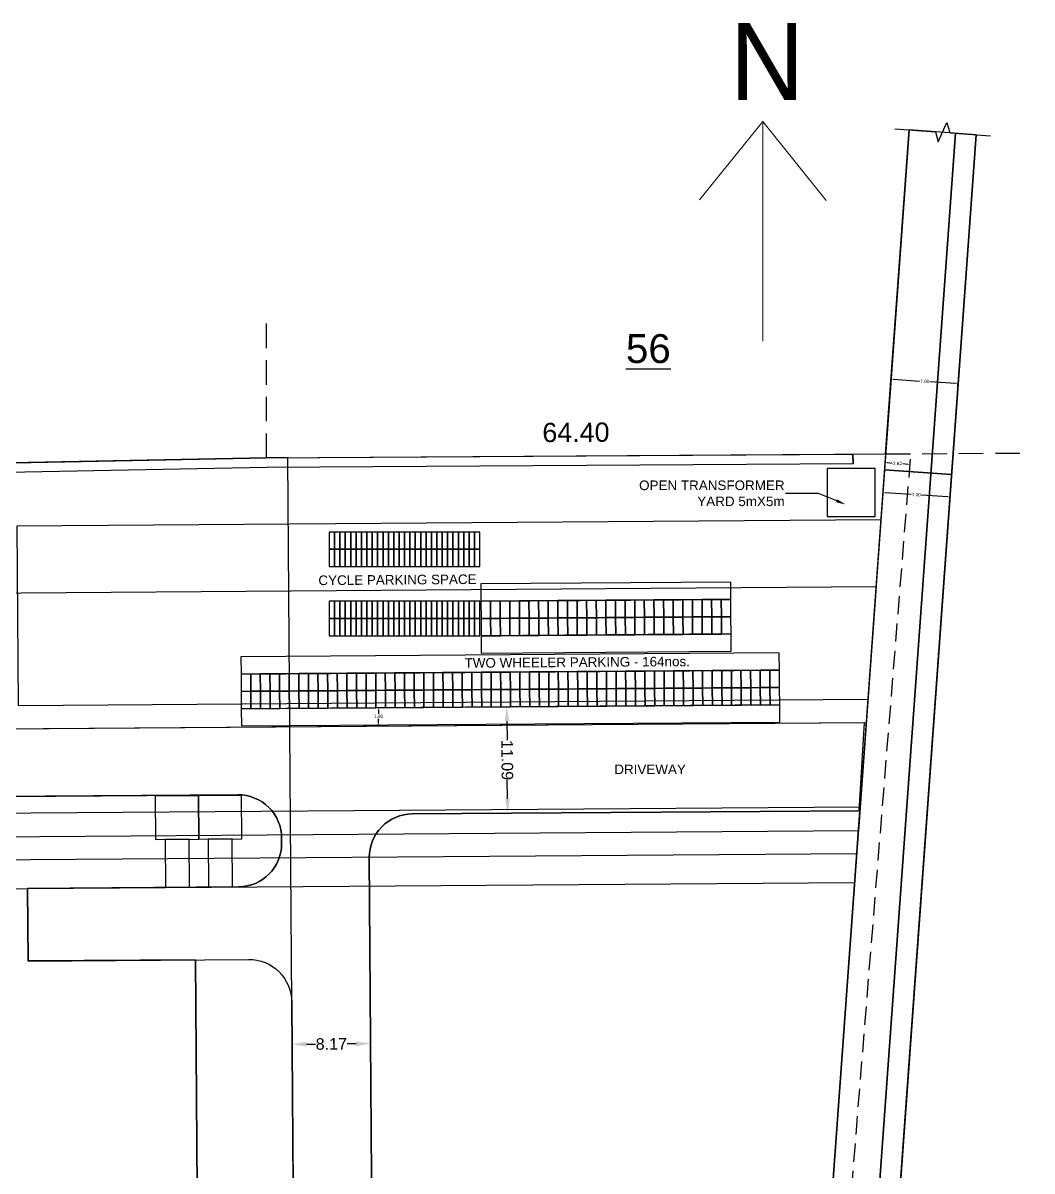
# Model space of a CAD drawing. Header units: metres. Extents: x 3715 to 4596, y 2418 to 2709.
# Drawn here: x 4489.3 to 4594.3, y 2589.5 to 2709 of the extents above; entities that cross this region are included whole.
import ezdxf
from ezdxf import colors
from ezdxf.entities.mleader import LeaderData, LeaderLine
from ezdxf.math import Vec2, Vec3

# ---------------------------------------------------------------- set-up
doc = ezdxf.new("R2010")
doc.units = ezdxf.units.M
doc.header["$MEASUREMENT"] = 0
doc.linetypes.add('HIDDEN', pattern=[9.525, 6.35, -3.175])
for name, color, linetype in [('BLK_1_LVL_0_BLDG_FOOT_PRINT', 1, 'Continuous'), ('BLK_1_LVL_0_FRONT_SETBACK', 2, 'Continuous'), ('BLK_1_LVL_0_SIDE_SETBACK2', 102, 'Continuous'), ('BLK_3_LVL_0_FRONT_SETBACK', 2, 'Continuous'), ('BLK_4_LVL_0_FRONT_SETBACK', 2, 'Continuous'), ('BLK_5_LVL_0_FRONT_SETBACK', 2, 'Continuous'), ('CYCLE_PARKING', 7, 'Continuous'), ('DISTANCE_BLK', 7, 'Continuous'), ('DRIVE_WAY', 7, 'Continuous'), ('OSR_PLAN', 7, 'Continuous'), ('PARKING_SLOT', 30, 'Continuous'), ('PER_AISLE_WIDTH', 5, 'Continuous'), ('PLOT_BOUNDARY', 70, 'Continuous'), ('ROAD_WIDTH', 7, 'Continuous'), ('RWH', 130, 'Continuous'), ('SURRENDER_ROAD_WIDTH', 2, 'Continuous'), ('TRANSFORMER_YARD', 7, 'Continuous'), ('TWO_WHEELER_DRIVE_WAY', 6, 'Continuous'), ('TWO_WHEELER_PARKING', 2, 'Continuous')]:
    doc.layers.add(name, color=color, linetype=linetype)
doc.layers.add('NORTH_DIRECTION', color=7, linetype='Continuous', lineweight=0)
doc.styles.get("Standard").update_dxf_attribs({"font": 'arial.ttf'})
doc.styles.add('USA TEXT', font='GOTHIC.TTF')
doc.dimstyles.new('Copy of Standard road pattern', dxfattribs={"dimtxt": 1.2, "dimasz": 1.5, "dimexe": 0.18, "dimexo": 0.0625, "dimgap": 0.09, "dimtad": 0, "dimzin": 0, "dimdsep": 46, "dimtxsty": 'Standard', "dimcen": 0.09, "dimse1": 1, "dimse2": 1, "dimsd1": 1, "dimsd2": 1, "dimadec": 0, "dimazin": 0, "dimtfac": 1, "dimtofl": 0, "dimtmove": 2, "dimatfit": 3, "dimfxl": 0, "dimtolj": 1, "dimtzin": 0, "dimarcsym": 0})
doc.dimstyles.new('outer dim', dxfattribs={"dimtxt": 2, "dimasz": 0.23, "dimexe": 0.18, "dimexo": 0.0625, "dimgap": 0.09, "dimtad": 0, "dimzin": 0, "dimdsep": 46, "dimtxsty": 'Standard', "dimcen": 0.09, "dimse1": 1, "dimse2": 1, "dimsd1": 1, "dimsd2": 1, "dimadec": 0, "dimazin": 0, "dimtfac": 1, "dimtofl": 0, "dimtmove": 2, "dimatfit": 3, "dimfxl": 0, "dimtolj": 1, "dimtzin": 0, "dimarcsym": 0})
doc.dimstyles.get("Standard").update_dxf_attribs({"dimtxt": 0.35, "dimasz": 0.23, "dimexe": 0.18, "dimexo": 0.0625, "dimgap": 0.09, "dimtad": 0, "dimtih": 1, "dimtoh": 1, "dimzin": 0, "dimdsep": 46, "dimtxsty": 'Standard', "dimcen": 0.09, "dimadec": 0, "dimazin": 0, "dimtfac": 1, "dimtofl": 0, "dimtmove": 2, "dimatfit": 3, "dimfxl": 0, "dimtolj": 1, "dimtzin": 0, "dimarcsym": 0})

# ---------------------------------------------------------------- blocks, each defined once
blk = doc.blocks.new('*D421')
at = {"color": 0, "insert": (4431.11, 2664.99), "char_height": 2, "attachment_point": 5, "rotation": 1.1025}
blk.add_mtext('\\A1;167.00', dxfattribs=at)
blk = doc.blocks.new('*D422')
at = {"color": 0, "insert": (4546.83, 2666.39), "char_height": 2, "attachment_point": 5, "rotation": 0.3717}
blk.add_mtext('\\A1;64.40', dxfattribs=at)
blk = doc.blocks.new('*D423')
at = {"color": 0, "insert": (4573.66, 2564.49), "char_height": 2, "attachment_point": 5, "rotation": 85.8635}
blk.add_mtext('\\A1;199.60', dxfattribs=at)
blk = doc.blocks.new('*D604')
at = {"layer": 'DRIVE_WAY', "color": 0, "lineweight": -2}
for p, q in [((4539.65, 2636.35), (4539.66, 2634.37)), ((4539.71, 2628.26), (4539.69, 2630.25))]:
    blk.add_line(p, q, dxfattribs=at)
at = {"layer": 'DRIVE_WAY', "color": 0}
for points in [[(4539.9, 2636.35), (4539.4, 2636.35), (4539.64, 2637.85)], [(4539.96, 2628.27), (4539.46, 2628.26), (4539.72, 2626.76)]]:
    blk.add_solid(points, dxfattribs=at)
at = {"layer": 'DRIVE_WAY', "color": 0, "insert": (4539.68, 2632.31), "char_height": 1.2, "attachment_point": 5, "rotation": 270.4172}
blk.add_mtext('\\A1;11.09', dxfattribs=at)
blk = doc.blocks.new('*D605')
at = {"layer": 'DRIVE_WAY', "color": 0, "lineweight": -2}
for p, q in [((4518.8, 2602.74), (4519.74, 2602.75)), ((4523.97, 2602.78), (4523.04, 2602.77))]:
    blk.add_line(p, q, dxfattribs=at)
at = {"layer": 'DRIVE_WAY', "color": 0}
for points in [[(4518.8, 2602.99), (4518.8, 2602.49), (4517.3, 2602.73)], [(4523.97, 2603.03), (4523.97, 2602.53), (4525.47, 2602.79)]]:
    blk.add_solid(points, dxfattribs=at)
at = {"layer": 'DRIVE_WAY', "color": 0, "insert": (4521.39, 2602.76), "char_height": 1.2, "attachment_point": 5, "rotation": 0.4174}
blk.add_mtext('\\A1;8.17', dxfattribs=at)
blk = doc.blocks.new('*D657')
at = {"layer": 'ROAD_WIDTH', "color": 0, "lineweight": -2}
for p, q in [((4579.59, 2671.76), (4579.62, 2672.14)), ((4579.84, 2671.94), (4582.56, 2671.74)), ((4586.36, 2671.47), (4583.64, 2671.66)), ((4586.57, 2671.25), (4586.6, 2671.63))]:
    blk.add_line(p, q, dxfattribs=at)
at = {"layer": 'ROAD_WIDTH', "color": 0}
for points in [[(4579.84, 2671.98), (4579.83, 2671.9), (4579.61, 2671.96)], [(4586.36, 2671.51), (4586.36, 2671.43), (4586.59, 2671.45)]]:
    blk.add_solid(points, dxfattribs=at)
at = {"layer": 'ROAD_WIDTH', "color": 0, "insert": (4583.1, 2671.7), "char_height": 0.35, "attachment_point": 5}
blk.add_mtext('\\A1;7.00', dxfattribs=at)
blk = doc.blocks.new('*D665')
at = {"layer": 'TWO_WHEELER_DRIVE_WAY', "color": 0, "lineweight": -2}
for p, q in [((4526.46, 2637.75), (4526.13, 2637.75)), ((4526.31, 2637.52), (4526.31, 2637.12)), ((4526.31, 2636.18), (4526.31, 2636.59)), ((4526.48, 2635.95), (4526.13, 2635.95))]:
    blk.add_line(p, q, dxfattribs=at)
at = {"layer": 'TWO_WHEELER_DRIVE_WAY', "color": 0}
for points in [[(4526.27, 2637.52), (4526.35, 2637.52), (4526.31, 2637.75)], [(4526.27, 2636.18), (4526.35, 2636.18), (4526.31, 2635.95)]]:
    blk.add_solid(points, dxfattribs=at)
at = {"layer": 'TWO_WHEELER_DRIVE_WAY', "color": 0, "insert": (4526.31, 2636.85), "char_height": 0.35, "attachment_point": 5}
blk.add_mtext('\\A1;1.80', dxfattribs=at)
blk = doc.blocks.new('*D678')
at = {"layer": 'SURRENDER_ROAD_WIDTH', "color": 0, "lineweight": -2}
for p, q in [((4578.98, 2663.26), (4578.99, 2663.45)), ((4579.21, 2663.25), (4579.74, 2663.21)), ((4581.36, 2663.07), (4580.83, 2663.12)), ((4581.59, 2663.05), (4581.6, 2663.24))]:
    blk.add_line(p, q, dxfattribs=at)
at = {"layer": 'SURRENDER_ROAD_WIDTH', "color": 0}
for points in [[(4579.21, 2663.29), (4579.21, 2663.21), (4578.98, 2663.27)], [(4581.36, 2663.11), (4581.36, 2663.04), (4581.59, 2663.06)]]:
    blk.add_solid(points, dxfattribs=at)
at = {"layer": 'SURRENDER_ROAD_WIDTH', "color": 0, "insert": (4580.28, 2663.16), "char_height": 0.35, "attachment_point": 5}
blk.add_mtext('\\A1;2.62', dxfattribs=at)
blk = doc.blocks.new('*D680')
at = {"layer": 'SURRENDER_ROAD_WIDTH', "color": 0, "lineweight": -2}
for p, q in [((4578.76, 2660.18), (4578.74, 2660)), ((4578.99, 2660.16), (4581.7, 2659.96)), ((4585.51, 2659.69), (4582.79, 2659.88)), ((4585.74, 2659.67), (4585.72, 2659.49))]:
    blk.add_line(p, q, dxfattribs=at)
at = {"layer": 'SURRENDER_ROAD_WIDTH', "color": 0}
for points in [[(4578.99, 2660.2), (4578.98, 2660.12), (4578.76, 2660.18)], [(4585.51, 2659.73), (4585.51, 2659.65), (4585.74, 2659.67)]]:
    blk.add_solid(points, dxfattribs=at)
at = {"layer": 'SURRENDER_ROAD_WIDTH', "color": 0, "insert": (4582.25, 2659.92), "char_height": 0.35, "attachment_point": 5}
blk.add_mtext('\\A1;7.00', dxfattribs=at)

msp = doc.modelspace()

# ---------------------------------------------------------------- linework, layer by layer
for p, q in [((4581.48265, 2697.88292), (4563.02407, 2442.65331)), ((4588.46408, 2697.37348), (4570.00584, 2442.14838)), ((4588.46408, 2697.37348), (4571.73209, 2466.01758)), ((4514.64502, 2663.74099), (4579.04366, 2664.15875)), ((4575.65131, 2663.13672), (4575.64483, 2664.1367)), ((4347.67594, 2660.5277), (4514.64502, 2663.74099)), ((4577.01898, 2636.16319), (4350.62358, 2634.51483)), ((4511.67683, 2628.68726), (4350.67456, 2627.51502)), ((4576.3585, 2627.03053), (4529.79578, 2626.69147)), ((4516.20959, 2623.60711), (4516.20959, 2624.18738)), ((4526.50259, 2461.00176), (4525.32866, 2622.15881)), ((4489.78398, 2618.94734), (4511.74236, 2619.10723))]:
    msp.add_line(p, q)
at = {"ltscale": 0.1}
for p, q in [((4579.04366, 2664.15875), (4581.48265, 2697.88292)), ((4570.00584, 2442.14838), (4588.46408, 2697.37348))]:
    msp.add_line(p, q, dxfattribs=at)
at = {"linetype": 'HIDDEN', "ltscale": 0.4}
for p, q in [((4514.64502, 2663.74099), (4514.64502, 2678.74099)), ((4579.04366, 2664.15875), (4594.27283, 2664.25754))]:
    msp.add_line(p, q, dxfattribs=at)
at = {"linetype": 'HIDDEN', "ltscale": 0.3}
msp.add_line((4565.64024, 2465.18499), (4581.68007, 2664.17585), dxfattribs=at)
at = {"linetype": 'HIDDEN', "ltscale": 4}
msp.add_line((4579.04366, 2664.15875), (4581.64361, 2664.17562), dxfattribs=at)
at = {"linetype": 'Continuous', "ltscale": 0.1}
msp.add_lwpolyline([(4579.98662, 2697.99209), (4584.22433, 2697.68286), (4584.52335, 2696.62799), (4585.42133, 2698.62856), (4585.72035, 2697.57369), (4589.95806, 2697.26446)], dxfattribs=at)
msp.add_lwpolyline([(4572.96855, 2657.63228), (4577.96855, 2657.63228), (4577.96855, 2662.63228), (4572.96855, 2662.63228)], close=True)
at = {"ltscale": 0.1}
msp.add_lwpolyline([(4447.61843, 2618.64029), (4489.78398, 2618.94734), (4489.83897, 2611.39588), (4507.24184, 2611.52259), (4508.18195, 2482.41935), (4490.77912, 2482.29263), (4490.83411, 2474.74117), (4448.66852, 2474.43411), (4447.61843, 2618.64029)], close=True, dxfattribs=at)
for centre, start, end in [((4511.70959, 2624.18738), 0, 90.4171565), ((4529.82855, 2622.19159), 90.4172136, 180.4173548), ((4511.70959, 2623.60711), 270.4172136, 0)]:
    msp.add_arc(centre, 4.5, start, end)
at = {"layer": 'BLK_1_LVL_0_BLDG_FOOT_PRINT'}
msp.add_lwpolyline([(4507.72907, 2544.61185), (4508.18195, 2482.41935), (4490.77912, 2482.29263), (4490.83411, 2474.74117), (4448.66852, 2474.43411), (4447.61843, 2618.64029), (4489.78398, 2618.94734), (4489.83897, 2611.39588), (4507.24184, 2611.52259), (4507.69487, 2549.30815), (4509.20702, 2549.31917), (4509.20041, 2550.22723), (4517.68382, 2550.28901), (4517.73125, 2543.77572), (4509.24784, 2543.71395), (4509.24122, 2544.62286)], close=True, dxfattribs=at)
at = {"layer": 'BLK_1_LVL_0_FRONT_SETBACK'}
msp.add_lwpolyline([(4489.78398, 2618.94734), (4575.81922, 2619.57383), (4565.38397, 2475.28402), (4490.83411, 2474.74117), (4490.77912, 2482.29263), (4508.18195, 2482.41935), (4507.72915, 2544.61185), (4509.24122, 2544.62286), (4509.24784, 2543.71395), (4517.73125, 2543.77572), (4517.68382, 2550.28901), (4509.20041, 2550.22723), (4509.20702, 2549.31917), (4507.69496, 2549.30815), (4507.24184, 2611.52259), (4489.83897, 2611.39588), (4489.78398, 2618.94734)], close=True, dxfattribs=at)
at = {"layer": 'BLK_1_LVL_0_SIDE_SETBACK2'}
msp.add_lwpolyline([(4517.68382, 2550.28901), (4516.85757, 2663.75534), (4514.64502, 2663.74099), (4447.29983, 2662.44494), (4447.61843, 2618.64029), (4489.78398, 2618.94734), (4489.83897, 2611.39588), (4507.24184, 2611.52259), (4507.69506, 2549.30815), (4509.20702, 2549.31916), (4509.20041, 2550.22723), (4517.68382, 2550.28901)], close=True, dxfattribs=at)
at = {"layer": 'BLK_3_LVL_0_FRONT_SETBACK'}
msp.add_lwpolyline([(4461.39658, 2621.74388), (4576.03653, 2622.57867), (4576.38532, 2627.40134), (4461.36148, 2626.56375), (4461.39658, 2621.74388)], close=True, dxfattribs=at)
at = {"layer": 'BLK_4_LVL_0_FRONT_SETBACK'}
msp.add_lwpolyline([(4488.70325, 2656.6766), (4578.54986, 2657.33086), (4577.1954, 2638.60249), (4488.83955, 2637.9591), (4488.70325, 2656.6766)], close=True, dxfattribs=at)
at = {"layer": 'BLK_5_LVL_0_FRONT_SETBACK'}
msp.add_lwpolyline([(4578.04466, 2650.34534), (4576.20667, 2624.93119), (4325.41702, 2623.10276), (4325.35887, 2631.0799), (4327.15882, 2631.09298), (4327.09001, 2640.54275), (4325.29005, 2640.52965), (4325.23206, 2648.50443), (4578.04466, 2650.34534)], close=True, dxfattribs=at)
at = {"layer": 'CYCLE_PARKING', "color": 250}
for points in [[(4521.72203, 2654.23096), (4521.72203, 2656.03096), (4521.16203, 2656.03096), (4521.16203, 2654.23096)], [(4522.28203, 2654.23096), (4522.28203, 2656.03096), (4521.72203, 2656.03096), (4521.72203, 2654.23096)], [(4522.84203, 2654.23096), (4522.84203, 2656.03096), (4522.28203, 2656.03096), (4522.28203, 2654.23096)], [(4523.40203, 2654.23096), (4523.40203, 2656.03096), (4522.84203, 2656.03096), (4522.84203, 2654.23096)], [(4523.96203, 2654.23096), (4523.96203, 2656.03096), (4523.40203, 2656.03096), (4523.40203, 2654.23096)], [(4524.52203, 2654.23096), (4524.52203, 2656.03096), (4523.96203, 2656.03096), (4523.96203, 2654.23096)], [(4525.08203, 2654.23096), (4525.08203, 2656.03096), (4524.52203, 2656.03096), (4524.52203, 2654.23096)], [(4525.64203, 2654.23096), (4525.64203, 2656.03096), (4525.08203, 2656.03096), (4525.08203, 2654.23096)], [(4526.20203, 2654.23096), (4526.20203, 2656.03096), (4525.64203, 2656.03096), (4525.64203, 2654.23096)], [(4526.76203, 2654.23096), (4526.76203, 2656.03096), (4526.20203, 2656.03096), (4526.20203, 2654.23096)], [(4527.32203, 2654.23096), (4527.32203, 2656.03096), (4526.76203, 2656.03096), (4526.76203, 2654.23096)], [(4527.88203, 2654.23096), (4527.88203, 2656.03096), (4527.32203, 2656.03096), (4527.32203, 2654.23096)], [(4528.44203, 2654.23096), (4528.44203, 2656.03096), (4527.88203, 2656.03096), (4527.88203, 2654.23096)], [(4529.00203, 2654.23096), (4529.00203, 2656.03096), (4528.44203, 2656.03096), (4528.44203, 2654.23096)], [(4529.56203, 2654.23096), (4529.56203, 2656.03096), (4529.00203, 2656.03096), (4529.00203, 2654.23096)], [(4530.12203, 2654.23096), (4530.12203, 2656.03096), (4529.56203, 2656.03096), (4529.56203, 2654.23096)], [(4530.68203, 2654.23096), (4530.68203, 2656.03096), (4530.12203, 2656.03096), (4530.12203, 2654.23096)], [(4531.24203, 2654.23096), (4531.24203, 2656.03096), (4530.68203, 2656.03096), (4530.68203, 2654.23096)], [(4531.80203, 2654.23096), (4531.80203, 2656.03096), (4531.24203, 2656.03096), (4531.24203, 2654.23096)], [(4532.36203, 2654.23096), (4532.36203, 2656.03096), (4531.80203, 2656.03096), (4531.80203, 2654.23096)], [(4532.92203, 2654.23096), (4532.92203, 2656.03096), (4532.36203, 2656.03096), (4532.36203, 2654.23096)], [(4533.48203, 2654.23096), (4533.48203, 2656.03096), (4532.92203, 2656.03096), (4532.92203, 2654.23096)], [(4534.04203, 2654.23096), (4534.04203, 2656.03096), (4533.48203, 2656.03096), (4533.48203, 2654.23096)], [(4534.60203, 2654.23096), (4534.60203, 2656.03096), (4534.04203, 2656.03096), (4534.04203, 2654.23096)], [(4535.16203, 2654.23096), (4535.16203, 2656.03096), (4534.60203, 2656.03096), (4534.60203, 2654.23096)], [(4535.72203, 2654.23096), (4535.72203, 2656.03096), (4535.16203, 2656.03096), (4535.16203, 2654.23096)], [(4536.28203, 2654.23096), (4536.28203, 2656.03096), (4535.72203, 2656.03096), (4535.72203, 2654.23096)], [(4536.84203, 2654.23096), (4536.84203, 2656.03096), (4536.28203, 2656.03096), (4536.28203, 2654.23096)], [(4521.72203, 2652.43096), (4521.72203, 2654.23096), (4521.16203, 2654.23096), (4521.16203, 2652.43096)], [(4522.28203, 2652.43096), (4522.28203, 2654.23096), (4521.72203, 2654.23096), (4521.72203, 2652.43096)], [(4522.84203, 2652.43096), (4522.84203, 2654.23096), (4522.28203, 2654.23096), (4522.28203, 2652.43096)], [(4523.40203, 2652.43096), (4523.40203, 2654.23096), (4522.84203, 2654.23096), (4522.84203, 2652.43096)], [(4523.96203, 2652.43096), (4523.96203, 2654.23096), (4523.40203, 2654.23096), (4523.40203, 2652.43096)], [(4524.52203, 2652.43096), (4524.52203, 2654.23096), (4523.96203, 2654.23096), (4523.96203, 2652.43096)], [(4525.08203, 2652.43096), (4525.08203, 2654.23096), (4524.52203, 2654.23096), (4524.52203, 2652.43096)], [(4525.64203, 2652.43096), (4525.64203, 2654.23096), (4525.08203, 2654.23096), (4525.08203, 2652.43096)], [(4526.20203, 2652.43096), (4526.20203, 2654.23096), (4525.64203, 2654.23096), (4525.64203, 2652.43096)], [(4526.76203, 2652.43096), (4526.76203, 2654.23096), (4526.20203, 2654.23096), (4526.20203, 2652.43096)], [(4527.32203, 2652.43096), (4527.32203, 2654.23096), (4526.76203, 2654.23096), (4526.76203, 2652.43096)], [(4527.88203, 2652.43096), (4527.88203, 2654.23096), (4527.32203, 2654.23096), (4527.32203, 2652.43096)], [(4528.44203, 2652.43096), (4528.44203, 2654.23096), (4527.88203, 2654.23096), (4527.88203, 2652.43096)], [(4529.00203, 2652.43096), (4529.00203, 2654.23096), (4528.44203, 2654.23096), (4528.44203, 2652.43096)], [(4529.56203, 2652.43096), (4529.56203, 2654.23096), (4529.00203, 2654.23096), (4529.00203, 2652.43096)], [(4530.12203, 2652.43096), (4530.12203, 2654.23096), (4529.56203, 2654.23096), (4529.56203, 2652.43096)], [(4530.68203, 2652.43096), (4530.68203, 2654.23096), (4530.12203, 2654.23096), (4530.12203, 2652.43096)], [(4531.24203, 2652.43096), (4531.24203, 2654.23096), (4530.68203, 2654.23096), (4530.68203, 2652.43096)], [(4531.80203, 2652.43096), (4531.80203, 2654.23096), (4531.24203, 2654.23096), (4531.24203, 2652.43096)], [(4532.36203, 2652.43096), (4532.36203, 2654.23096), (4531.80203, 2654.23096), (4531.80203, 2652.43096)], [(4532.92203, 2652.43096), (4532.92203, 2654.23096), (4532.36203, 2654.23096), (4532.36203, 2652.43096)], [(4533.48203, 2652.43096), (4533.48203, 2654.23096), (4532.92203, 2654.23096), (4532.92203, 2652.43096)], [(4534.04203, 2652.43096), (4534.04203, 2654.23096), (4533.48203, 2654.23096), (4533.48203, 2652.43096)], [(4534.60203, 2652.43096), (4534.60203, 2654.23096), (4534.04203, 2654.23096), (4534.04203, 2652.43096)], [(4535.16203, 2652.43096), (4535.16203, 2654.23096), (4534.60203, 2654.23096), (4534.60203, 2652.43096)], [(4535.72203, 2652.43096), (4535.72203, 2654.23096), (4535.16203, 2654.23096), (4535.16203, 2652.43096)], [(4536.28203, 2652.43096), (4536.28203, 2654.23096), (4535.72203, 2654.23096), (4535.72203, 2652.43096)], [(4536.84203, 2652.43096), (4536.84203, 2654.23096), (4536.28203, 2654.23096), (4536.28203, 2652.43096)], [(4521.72203, 2647.03096), (4521.72203, 2648.83096), (4521.16203, 2648.83096), (4521.16203, 2647.03096)], [(4522.28203, 2647.03096), (4522.28203, 2648.83096), (4521.72203, 2648.83096), (4521.72203, 2647.03096)], [(4522.84203, 2647.03096), (4522.84203, 2648.83096), (4522.28203, 2648.83096), (4522.28203, 2647.03096)], [(4523.40203, 2647.03096), (4523.40203, 2648.83096), (4522.84203, 2648.83096), (4522.84203, 2647.03096)], [(4523.96203, 2647.03096), (4523.96203, 2648.83096), (4523.40203, 2648.83096), (4523.40203, 2647.03096)], [(4524.52203, 2647.03096), (4524.52203, 2648.83096), (4523.96203, 2648.83096), (4523.96203, 2647.03096)], [(4525.08203, 2647.03096), (4525.08203, 2648.83096), (4524.52203, 2648.83096), (4524.52203, 2647.03096)], [(4525.64203, 2647.03096), (4525.64203, 2648.83096), (4525.08203, 2648.83096), (4525.08203, 2647.03096)], [(4526.20203, 2647.03096), (4526.20203, 2648.83096), (4525.64203, 2648.83096), (4525.64203, 2647.03096)], [(4526.76203, 2647.03096), (4526.76203, 2648.83096), (4526.20203, 2648.83096), (4526.20203, 2647.03096)], [(4527.32203, 2647.03096), (4527.32203, 2648.83096), (4526.76203, 2648.83096), (4526.76203, 2647.03096)], [(4527.88203, 2647.03096), (4527.88203, 2648.83096), (4527.32203, 2648.83096), (4527.32203, 2647.03096)], [(4528.44203, 2647.03096), (4528.44203, 2648.83096), (4527.88203, 2648.83096), (4527.88203, 2647.03096)], [(4529.00203, 2647.03096), (4529.00203, 2648.83096), (4528.44203, 2648.83096), (4528.44203, 2647.03096)], [(4529.56203, 2647.03096), (4529.56203, 2648.83096), (4529.00203, 2648.83096), (4529.00203, 2647.03096)], [(4530.12203, 2647.03096), (4530.12203, 2648.83096), (4529.56203, 2648.83096), (4529.56203, 2647.03096)], [(4530.68203, 2647.03096), (4530.68203, 2648.83096), (4530.12203, 2648.83096), (4530.12203, 2647.03096)], [(4531.24203, 2647.03096), (4531.24203, 2648.83096), (4530.68203, 2648.83096), (4530.68203, 2647.03096)], [(4531.80203, 2647.03096), (4531.80203, 2648.83096), (4531.24203, 2648.83096), (4531.24203, 2647.03096)], [(4532.36203, 2647.03096), (4532.36203, 2648.83096), (4531.80203, 2648.83096), (4531.80203, 2647.03096)], [(4532.92203, 2647.03096), (4532.92203, 2648.83096), (4532.36203, 2648.83096), (4532.36203, 2647.03096)], [(4533.48203, 2647.03096), (4533.48203, 2648.83096), (4532.92203, 2648.83096), (4532.92203, 2647.03096)], [(4534.04203, 2647.03096), (4534.04203, 2648.83096), (4533.48203, 2648.83096), (4533.48203, 2647.03096)], [(4534.60203, 2647.03096), (4534.60203, 2648.83096), (4534.04203, 2648.83096), (4534.04203, 2647.03096)], [(4535.16203, 2647.03096), (4535.16203, 2648.83096), (4534.60203, 2648.83096), (4534.60203, 2647.03096)], [(4535.72203, 2647.03096), (4535.72203, 2648.83096), (4535.16203, 2648.83096), (4535.16203, 2647.03096)], [(4536.28203, 2647.03096), (4536.28203, 2648.83096), (4535.72203, 2648.83096), (4535.72203, 2647.03096)], [(4536.84203, 2647.03096), (4536.84203, 2648.83096), (4536.28203, 2648.83096), (4536.28203, 2647.03096)], [(4521.72203, 2645.23096), (4521.72203, 2647.03096), (4521.16203, 2647.03096), (4521.16203, 2645.23096)], [(4522.28203, 2645.23096), (4522.28203, 2647.03096), (4521.72203, 2647.03096), (4521.72203, 2645.23096)], [(4522.84203, 2645.23096), (4522.84203, 2647.03096), (4522.28203, 2647.03096), (4522.28203, 2645.23096)], [(4523.40203, 2645.23096), (4523.40203, 2647.03096), (4522.84203, 2647.03096), (4522.84203, 2645.23096)], [(4523.96203, 2645.23096), (4523.96203, 2647.03096), (4523.40203, 2647.03096), (4523.40203, 2645.23096)], [(4524.52203, 2645.23096), (4524.52203, 2647.03096), (4523.96203, 2647.03096), (4523.96203, 2645.23096)], [(4525.08203, 2645.23096), (4525.08203, 2647.03096), (4524.52203, 2647.03096), (4524.52203, 2645.23096)], [(4525.64203, 2645.23096), (4525.64203, 2647.03096), (4525.08203, 2647.03096), (4525.08203, 2645.23096)], [(4526.20203, 2645.23096), (4526.20203, 2647.03096), (4525.64203, 2647.03096), (4525.64203, 2645.23096)], [(4526.76203, 2645.23096), (4526.76203, 2647.03096), (4526.20203, 2647.03096), (4526.20203, 2645.23096)], [(4527.32203, 2645.23096), (4527.32203, 2647.03096), (4526.76203, 2647.03096), (4526.76203, 2645.23096)], [(4527.88203, 2645.23096), (4527.88203, 2647.03096), (4527.32203, 2647.03096), (4527.32203, 2645.23096)], [(4528.44203, 2645.23096), (4528.44203, 2647.03096), (4527.88203, 2647.03096), (4527.88203, 2645.23096)], [(4529.00203, 2645.23096), (4529.00203, 2647.03096), (4528.44203, 2647.03096), (4528.44203, 2645.23096)], [(4529.56203, 2645.23096), (4529.56203, 2647.03096), (4529.00203, 2647.03096), (4529.00203, 2645.23096)], [(4530.12203, 2645.23096), (4530.12203, 2647.03096), (4529.56203, 2647.03096), (4529.56203, 2645.23096)], [(4530.68203, 2645.23096), (4530.68203, 2647.03096), (4530.12203, 2647.03096), (4530.12203, 2645.23096)], [(4531.24203, 2645.23096), (4531.24203, 2647.03096), (4530.68203, 2647.03096), (4530.68203, 2645.23096)], [(4531.80203, 2645.23096), (4531.80203, 2647.03096), (4531.24203, 2647.03096), (4531.24203, 2645.23096)], [(4532.36203, 2645.23096), (4532.36203, 2647.03096), (4531.80203, 2647.03096), (4531.80203, 2645.23096)], [(4532.92203, 2645.23096), (4532.92203, 2647.03096), (4532.36203, 2647.03096), (4532.36203, 2645.23096)], [(4533.48203, 2645.23096), (4533.48203, 2647.03096), (4532.92203, 2647.03096), (4532.92203, 2645.23096)], [(4534.04203, 2645.23096), (4534.04203, 2647.03096), (4533.48203, 2647.03096), (4533.48203, 2645.23096)], [(4534.60203, 2645.23096), (4534.60203, 2647.03096), (4534.04203, 2647.03096), (4534.04203, 2645.23096)], [(4535.16203, 2645.23096), (4535.16203, 2647.03096), (4534.60203, 2647.03096), (4534.60203, 2645.23096)], [(4535.72203, 2645.23096), (4535.72203, 2647.03096), (4535.16203, 2647.03096), (4535.16203, 2645.23096)], [(4536.28203, 2645.23096), (4536.28203, 2647.03096), (4535.72203, 2647.03096), (4535.72203, 2645.23096)], [(4536.84203, 2645.23096), (4536.84203, 2647.03096), (4536.28203, 2647.03096), (4536.28203, 2645.23096)]]:
    msp.add_lwpolyline(points, close=True, dxfattribs=at)
at = {"layer": 'DISTANCE_BLK', "color": 238}
msp.add_lwpolyline([(4507.72907, 2544.61185), (4508.18195, 2482.41935), (4490.77912, 2482.29263), (4490.83411, 2474.74117), (4448.66852, 2474.43411), (4447.61843, 2618.64029), (4489.78398, 2618.94734), (4489.83897, 2611.39588), (4507.24184, 2611.52259), (4507.69487, 2549.30815), (4509.20702, 2549.31917), (4509.20041, 2550.22723), (4517.68382, 2550.28901), (4517.73125, 2543.77572), (4509.24784, 2543.71395), (4509.24122, 2544.62286)], close=True, dxfattribs=at)
at = {"layer": 'DRIVE_WAY', "color": 255}
msp.add_lwpolyline([(4350.67456, 2627.51502), (4511.67683, 2628.68726, -0.416347657), (4516.20959, 2624.18738), (4516.20959, 2623.60711, -0.412082391), (4511.74236, 2619.10723), (4489.78398, 2618.94734), (4489.83899, 2611.39374), (4489.83899, 2611.39374), (4512.77028, 2611.56306, -0.416401659), (4517.27016, 2607.09583), (4518.14504, 2486.99242, -0.414315414), (4513.67635, 2482.45973), (4490.77914, 2482.29049), (4490.83411, 2474.74117), (4513.73306, 2474.90825, -0.414214976), (4518.26571, 2470.44111), (4518.34039, 2460.179), (4526.50142, 2461.16221), (4525.32866, 2622.15881, -0.414214284), (4529.79578, 2626.69147), (4576.28549, 2627.03), (4576.84406, 2636.16192), (4350.62358, 2634.51483, -0.41421327)], format="xyb", dxfattribs=at)
at = {"layer": 'NORTH_DIRECTION'}
for points in [[(4566.25554, 2675.874), (4566.25554, 2675.874), (4566.25554, 2698.73839), (4559.6897, 2690.59675)], [(4572.87519, 2690.53002), (4572.87519, 2690.53002), (4566.25554, 2698.73839)]]:
    msp.add_lwpolyline(points, dxfattribs=at)
at = {"layer": 'OSR_PLAN', "color": 7}
msp.add_lwpolyline([(4526.50259, 2461.00176), (4564.64591, 2465.07871), (4576.3585, 2627.03053), (4529.79578, 2626.69147, 0.414214284), (4525.32866, 2622.15881), (4526.50259, 2461.00176)], format="xyb", close=True, dxfattribs=at)
at = {"layer": 'PARKING_SLOT'}
for points in [[(4504.08772, 2624.05163), (4504.12413, 2619.05177), (4506.62406, 2619.06997), (4506.58766, 2624.06984)], [(4508.5876, 2624.0844), (4508.62401, 2619.08453), (4511.12394, 2619.10274), (4511.08754, 2624.1026)]]:
    msp.add_lwpolyline(points, close=True, dxfattribs=at)
at = {"layer": 'PER_AISLE_WIDTH'}
for points in [[(4503.05498, 2628.54423), (4503.08775, 2624.04435), (4507.58763, 2624.07712), (4507.55486, 2628.577)], [(4507.55486, 2628.577), (4507.58763, 2624.07712), (4512.08751, 2624.10989), (4512.05474, 2628.60977)]]:
    msp.add_lwpolyline(points, close=True, dxfattribs=at)
at = {"layer": 'PLOT_BOUNDARY', "ltscale": 400}
msp.add_lwpolyline([(4301.59039, 2434.88745), (4240.25285, 2471.82343), (4234.18916, 2593.4724), (4227.07171, 2653.65298), (4347.67594, 2660.5277), (4514.64502, 2663.74099), (4579.04366, 2664.15875), (4564.64591, 2465.07871), (4383.87557, 2445.75707), (4301.59039, 2434.88746)], close=True, dxfattribs=at)
at = {"layer": 'ROAD_WIDTH', "color": 1}
msp.add_lwpolyline([(4578.92411, 2662.50567), (4585.90588, 2662.00074)], close=True, dxfattribs=at)
at = {"layer": 'RWH', "ltscale": 400}
msp.add_lwpolyline([(4514.78566, 2459.74939), (4383.87557, 2445.75707), (4301.59038, 2434.88745), (4240.25285, 2471.82343), (4234.18916, 2593.4724), (4227.07171, 2653.65298), (4347.67594, 2660.5277), (4514.64502, 2663.74099), (4575.64483, 2664.1367), (4575.65131, 2663.13672), (4514.65788, 2662.74105), (4347.71403, 2659.52825), (4228.18961, 2652.71508), (4235.18623, 2593.55611), (4241.22509, 2472.40528), (4301.8064, 2435.92468), (4383.75693, 2446.75008), (4514.67938, 2460.74373), (4514.78566, 2459.74939)], close=True, dxfattribs=at)
at = {"layer": 'SURRENDER_ROAD_WIDTH'}
for points in [[(4563.02407, 2442.65331), (4570.00584, 2442.14838), (4588.46408, 2697.37348), (4581.48265, 2697.88292), (4563.02407, 2442.65331)], [(4586.32153, 2697.52843), (4567.86328, 2442.30333)]]:
    msp.add_lwpolyline(points, close=True, dxfattribs=at)
at = {"layer": 'TRANSFORMER_YARD'}
msp.add_lwpolyline([(4572.96855, 2657.63228), (4577.96855, 2657.63228), (4577.96855, 2662.63228), (4572.96855, 2662.63228)], close=True, dxfattribs=at)
at = {"layer": 'TWO_WHEELER_DRIVE_WAY'}
for points in [[(4536.92514, 2650.63081), (4536.93825, 2648.8309), (4562.94411, 2649.02023), (4562.931, 2650.82018)], [(4536.96446, 2645.23096), (4536.97757, 2643.43104), (4562.98343, 2643.62037), (4562.97033, 2645.42033)], [(4511.98624, 2643.04901), (4511.99935, 2641.2491), (4567.99786, 2641.65684), (4567.98476, 2643.45679), (4511.98624, 2643.04901)], [(4512.02556, 2637.64916), (4512.03866, 2635.84924), (4568.03718, 2636.25698), (4568.02407, 2638.05693), (4512.02556, 2637.64916)]]:
    msp.add_lwpolyline(points, close=True, dxfattribs=at)
at = {"layer": 'TWO_WHEELER_PARKING'}
for points in [[(4536.95791, 2647.03096), (4537.95788, 2647.03824), (4537.94477, 2648.83819), (4536.9448, 2648.83091)], [(4537.95788, 2647.03824), (4538.95785, 2647.04552), (4538.94475, 2648.84547), (4537.94477, 2648.83819)], [(4538.95785, 2647.04552), (4539.95783, 2647.0528), (4539.94472, 2648.85275), (4538.94475, 2648.84547)], [(4539.95783, 2647.0528), (4540.9578, 2647.06008), (4540.94469, 2648.86003), (4539.94472, 2648.85275)], [(4540.9578, 2647.06008), (4541.95777, 2647.06736), (4541.94467, 2648.86732), (4540.94469, 2648.86003)], [(4541.95777, 2647.06736), (4542.95775, 2647.07465), (4542.94464, 2648.8746), (4541.94467, 2648.86732)], [(4542.95775, 2647.07465), (4543.95772, 2647.08193), (4543.94461, 2648.88188), (4542.94464, 2648.8746)], [(4543.95772, 2647.08193), (4544.9577, 2647.08921), (4544.94459, 2648.88916), (4543.94461, 2648.88188)], [(4544.9577, 2647.08921), (4545.95767, 2647.09649), (4545.94456, 2648.89644), (4544.94459, 2648.88916)], [(4545.95767, 2647.09649), (4546.95764, 2647.10377), (4546.94454, 2648.90372), (4545.94456, 2648.89644)], [(4546.95764, 2647.10377), (4547.95762, 2647.11105), (4547.94451, 2648.91101), (4546.94454, 2648.90372)], [(4547.95762, 2647.11105), (4548.95759, 2647.11834), (4548.94448, 2648.91829), (4547.94451, 2648.91101)], [(4548.95759, 2647.11834), (4549.95756, 2647.12562), (4549.94446, 2648.92557), (4548.94448, 2648.91829)], [(4549.95756, 2647.12562), (4550.95754, 2647.1329), (4550.94443, 2648.93285), (4549.94446, 2648.92557)], [(4550.95754, 2647.1329), (4551.95751, 2647.14018), (4551.9444, 2648.94013), (4550.94443, 2648.93285)], [(4551.95751, 2647.14018), (4552.95748, 2647.14746), (4552.94438, 2648.94741), (4551.9444, 2648.94013)], [(4552.95748, 2647.14746), (4553.95746, 2647.15474), (4553.94435, 2648.9547), (4552.94438, 2648.94741)], [(4553.95746, 2647.15474), (4554.95743, 2647.16203), (4554.94432, 2648.96198), (4553.94435, 2648.9547)], [(4554.95743, 2647.16203), (4555.9574, 2647.16931), (4555.9443, 2648.96926), (4554.94432, 2648.96198)], [(4555.9574, 2647.16931), (4556.95738, 2647.17659), (4556.94427, 2648.97654), (4555.9443, 2648.96926)], [(4556.95738, 2647.17659), (4557.95735, 2647.18387), (4557.94424, 2648.98382), (4556.94427, 2648.97654)], [(4557.95735, 2647.18387), (4558.95732, 2647.19115), (4558.94422, 2648.9911), (4557.94424, 2648.98382)], [(4558.95732, 2647.19115), (4559.9573, 2647.19843), (4559.94419, 2648.99839), (4558.94422, 2648.9911)], [(4559.9573, 2647.19843), (4560.95727, 2647.20572), (4560.94416, 2649.00567), (4559.94419, 2648.99839)], [(4560.95727, 2647.20572), (4561.95724, 2647.213), (4561.94414, 2649.01295), (4560.94416, 2649.00567)], [(4561.95724, 2647.213), (4562.95722, 2647.22028), (4562.94411, 2649.02023), (4561.94414, 2649.01295)], [(4536.97101, 2645.231), (4537.97099, 2645.23828), (4537.95788, 2647.03824), (4536.95791, 2647.03096)], [(4537.97099, 2645.23828), (4538.97096, 2645.24557), (4538.95785, 2647.04552), (4537.95788, 2647.03824)], [(4538.97096, 2645.24557), (4539.97093, 2645.25285), (4539.95783, 2647.0528), (4538.95785, 2647.04552)], [(4539.97093, 2645.25285), (4540.97091, 2645.26013), (4540.9578, 2647.06008), (4539.95783, 2647.0528)], [(4540.97091, 2645.26013), (4541.97088, 2645.26741), (4541.95777, 2647.06736), (4540.9578, 2647.06008)], [(4541.97088, 2645.26741), (4542.97086, 2645.27469), (4542.95775, 2647.07465), (4541.95777, 2647.06736)], [(4542.97086, 2645.27469), (4543.97083, 2645.28197), (4543.95772, 2647.08193), (4542.95775, 2647.07465)], [(4543.97083, 2645.28197), (4544.9708, 2645.28926), (4544.9577, 2647.08921), (4543.95772, 2647.08193)], [(4544.9708, 2645.28926), (4545.97078, 2645.29654), (4545.95767, 2647.09649), (4544.9577, 2647.08921)], [(4545.97078, 2645.29654), (4546.97075, 2645.30382), (4546.95764, 2647.10377), (4545.95767, 2647.09649)], [(4546.97075, 2645.30382), (4547.97072, 2645.3111), (4547.95762, 2647.11105), (4546.95764, 2647.10377)], [(4547.97072, 2645.3111), (4548.9707, 2645.31838), (4548.95759, 2647.11834), (4547.95762, 2647.11105)], [(4548.9707, 2645.31838), (4549.97067, 2645.32566), (4549.95756, 2647.12562), (4548.95759, 2647.11834)], [(4549.97067, 2645.32566), (4550.97064, 2645.33295), (4550.95754, 2647.1329), (4549.95756, 2647.12562)], [(4550.97064, 2645.33295), (4551.97062, 2645.34023), (4551.95751, 2647.14018), (4550.95754, 2647.1329)], [(4551.97062, 2645.34023), (4552.97059, 2645.34751), (4552.95748, 2647.14746), (4551.95751, 2647.14018)], [(4552.97059, 2645.34751), (4553.97056, 2645.35479), (4553.95746, 2647.15474), (4552.95748, 2647.14746)], [(4553.97056, 2645.35479), (4554.97054, 2645.36207), (4554.95743, 2647.16203), (4553.95746, 2647.15474)], [(4554.97054, 2645.36207), (4555.97051, 2645.36935), (4555.9574, 2647.16931), (4554.95743, 2647.16203)], [(4555.97051, 2645.36935), (4556.97048, 2645.37664), (4556.95738, 2647.17659), (4555.9574, 2647.16931)], [(4556.97048, 2645.37664), (4557.97046, 2645.38392), (4557.95735, 2647.18387), (4556.95738, 2647.17659)], [(4557.97046, 2645.38392), (4558.97043, 2645.3912), (4558.95732, 2647.19115), (4557.95735, 2647.18387)], [(4558.97043, 2645.3912), (4559.9704, 2645.39848), (4559.9573, 2647.19843), (4558.95732, 2647.19115)], [(4559.9704, 2645.39848), (4560.97038, 2645.40576), (4560.95727, 2647.20572), (4559.9573, 2647.19843)], [(4560.97038, 2645.40576), (4561.97035, 2645.41305), (4561.95724, 2647.213), (4560.95727, 2647.20572)], [(4561.97035, 2645.41305), (4562.97033, 2645.42033), (4562.95722, 2647.22028), (4561.95724, 2647.213)], [(4516.01235, 2639.47828), (4517.01232, 2639.48556), (4516.99921, 2641.28551), (4515.99924, 2641.27823)], [(4517.01232, 2639.48556), (4518.0123, 2639.49284), (4517.99919, 2641.29279), (4516.99921, 2641.28551)], [(4518.0123, 2639.49284), (4519.01227, 2639.50012), (4518.99916, 2641.30007), (4517.99919, 2641.29279)], [(4519.01227, 2639.50012), (4520.01224, 2639.5074), (4519.99913, 2641.30735), (4518.99916, 2641.30007)], [(4520.01224, 2639.5074), (4521.01222, 2639.51468), (4520.99911, 2641.31464), (4519.99913, 2641.30735)], [(4521.01222, 2639.51468), (4522.01219, 2639.52197), (4521.99908, 2641.32192), (4520.99911, 2641.31464)], [(4522.01219, 2639.52197), (4523.01216, 2639.52925), (4522.99906, 2641.3292), (4521.99908, 2641.32192)], [(4523.01216, 2639.52925), (4524.01214, 2639.53653), (4523.99903, 2641.33648), (4522.99906, 2641.3292)], [(4524.01214, 2639.53653), (4525.01211, 2639.54381), (4524.999, 2641.34376), (4523.99903, 2641.33648)], [(4525.01211, 2639.54381), (4526.01208, 2639.55109), (4525.99898, 2641.35104), (4524.999, 2641.34376)], [(4526.01208, 2639.55109), (4527.01206, 2639.55837), (4526.99895, 2641.35833), (4525.99898, 2641.35104)], [(4527.01206, 2639.55837), (4528.01203, 2639.56566), (4527.99892, 2641.36561), (4526.99895, 2641.35833)], [(4528.01203, 2639.56562), (4529.012, 2639.5729), (4528.9989, 2641.37285), (4527.99892, 2641.36557)], [(4529.012, 2639.5729), (4530.01198, 2639.58018), (4529.99887, 2641.38013), (4528.9989, 2641.37285)], [(4530.01198, 2639.58018), (4531.01195, 2639.58746), (4530.99884, 2641.38741), (4529.99887, 2641.38013)], [(4531.01195, 2639.58746), (4532.01192, 2639.59474), (4531.99882, 2641.3947), (4530.99884, 2641.38741)], [(4532.01192, 2639.59474), (4533.0119, 2639.60202), (4532.99879, 2641.40198), (4531.99882, 2641.3947)], [(4533.0119, 2639.60202), (4534.01187, 2639.60931), (4533.99876, 2641.40926), (4532.99879, 2641.40198)], [(4534.01187, 2639.60931), (4535.01184, 2639.61659), (4534.99874, 2641.41654), (4533.99876, 2641.40926)], [(4535.01184, 2639.61659), (4536.01182, 2639.62387), (4535.99871, 2641.42382), (4534.99874, 2641.41654)], [(4536.01182, 2639.62387), (4537.01179, 2639.63115), (4536.99868, 2641.4311), (4535.99871, 2641.42382)], [(4537.01179, 2639.63115), (4538.01177, 2639.63843), (4537.99866, 2641.43839), (4536.99868, 2641.4311)], [(4538.01177, 2639.63843), (4539.01174, 2639.64571), (4538.99863, 2641.44567), (4537.99866, 2641.43839)], [(4539.01174, 2639.64571), (4540.01171, 2639.653), (4539.99861, 2641.45295), (4538.99863, 2641.44567)], [(4540.01171, 2639.653), (4541.01169, 2639.66028), (4540.99858, 2641.46023), (4539.99861, 2641.45295)], [(4541.01169, 2639.66028), (4542.01166, 2639.66756), (4541.99855, 2641.46751), (4540.99858, 2641.46023)], [(4542.01166, 2639.66756), (4543.01163, 2639.67484), (4542.99853, 2641.47479), (4541.99855, 2641.46751)], [(4543.01163, 2639.67484), (4544.01161, 2639.68212), (4543.9985, 2641.48208), (4542.99853, 2641.47479)], [(4544.01161, 2639.68212), (4545.01158, 2639.6894), (4544.99847, 2641.48936), (4543.9985, 2641.48208)], [(4545.01158, 2639.6894), (4546.01155, 2639.69669), (4545.99845, 2641.49664), (4544.99847, 2641.48936)], [(4546.01155, 2639.69669), (4547.01153, 2639.70397), (4546.99842, 2641.50392), (4545.99845, 2641.49664)], [(4547.01153, 2639.70397), (4548.0115, 2639.71125), (4547.99839, 2641.5112), (4546.99842, 2641.50392)], [(4548.0115, 2639.71125), (4549.01147, 2639.71853), (4548.99837, 2641.51848), (4547.99839, 2641.5112)], [(4549.01147, 2639.71853), (4550.01145, 2639.72581), (4549.99834, 2641.52577), (4548.99837, 2641.51848)], [(4550.01145, 2639.72581), (4551.01142, 2639.73309), (4550.99831, 2641.53305), (4549.99834, 2641.52577)], [(4551.01142, 2639.73309), (4552.01139, 2639.74038), (4551.99829, 2641.54033), (4550.99831, 2641.53305)], [(4552.01139, 2639.74038), (4553.01137, 2639.74766), (4552.99826, 2641.54761), (4551.99829, 2641.54033)], [(4553.01137, 2639.74766), (4554.01134, 2639.75494), (4553.99823, 2641.55489), (4552.99826, 2641.54761)], [(4554.01134, 2639.75494), (4555.01131, 2639.76222), (4554.99821, 2641.56217), (4553.99823, 2641.55489)], [(4555.01131, 2639.76222), (4556.01129, 2639.7695), (4555.99818, 2641.56946), (4554.99821, 2641.56217)], [(4556.01129, 2639.7695), (4557.01126, 2639.77679), (4556.99815, 2641.57674), (4555.99818, 2641.56946)], [(4557.01126, 2639.77679), (4558.01123, 2639.78407), (4557.99813, 2641.58402), (4556.99815, 2641.57674)], [(4558.01123, 2639.78407), (4559.01121, 2639.79135), (4558.9981, 2641.5913), (4557.99813, 2641.58402)], [(4559.01121, 2639.79135), (4560.01118, 2639.79863), (4559.99807, 2641.59858), (4558.9981, 2641.5913)], [(4560.01118, 2639.79863), (4561.01116, 2639.80591), (4560.99805, 2641.60586), (4559.99807, 2641.59858)], [(4561.01116, 2639.80591), (4562.01113, 2639.81319), (4561.99802, 2641.61315), (4560.99805, 2641.60586)], [(4562.01113, 2639.81319), (4563.0111, 2639.82048), (4562.998, 2641.62043), (4561.99802, 2641.61315)], [(4563.0111, 2639.82048), (4564.01108, 2639.82776), (4563.99797, 2641.62771), (4562.998, 2641.62043)], [(4564.01108, 2639.82776), (4565.01105, 2639.83504), (4564.99794, 2641.63499), (4563.99797, 2641.62771)], [(4565.01105, 2639.83504), (4566.01102, 2639.84232), (4565.99792, 2641.64227), (4564.99794, 2641.63499)], [(4566.01102, 2639.84232), (4567.011, 2639.8496), (4566.99789, 2641.64955), (4565.99792, 2641.64227)], [(4567.011, 2639.8496), (4568.01097, 2639.85688), (4567.99786, 2641.65684), (4566.99789, 2641.64955)], [(4512.01245, 2639.44915), (4513.01243, 2639.45643), (4512.99932, 2641.25638), (4511.99935, 2641.2491)], [(4513.01243, 2639.45643), (4514.0124, 2639.46371), (4513.99929, 2641.26366), (4512.99932, 2641.25638)], [(4514.0124, 2639.46371), (4515.01237, 2639.47099), (4514.99927, 2641.27095), (4513.99929, 2641.26366)], [(4515.01237, 2639.47099), (4516.01235, 2639.47828), (4515.99924, 2641.27823), (4514.99927, 2641.27095)], [(4512.02556, 2637.6492), (4513.02553, 2637.65648), (4513.01243, 2639.45643), (4512.01245, 2639.44915)], [(4513.02553, 2637.65648), (4514.02551, 2637.66376), (4514.0124, 2639.46371), (4513.01243, 2639.45643)], [(4514.02551, 2637.66376), (4515.02548, 2637.67104), (4515.01237, 2639.47099), (4514.0124, 2639.46371)], [(4515.02548, 2637.67104), (4516.02546, 2637.67832), (4516.01235, 2639.47828), (4515.01237, 2639.47099)], [(4516.02546, 2637.67832), (4517.02543, 2637.68561), (4517.01232, 2639.48556), (4516.01235, 2639.47828)], [(4517.02543, 2637.68561), (4518.0254, 2637.69289), (4518.0123, 2639.49284), (4517.01232, 2639.48556)], [(4518.0254, 2637.69289), (4519.02538, 2637.70017), (4519.01227, 2639.50012), (4518.0123, 2639.49284)], [(4519.02538, 2637.70017), (4520.02535, 2637.70745), (4520.01224, 2639.5074), (4519.01227, 2639.50012)], [(4520.02535, 2637.70745), (4521.02532, 2637.71473), (4521.01222, 2639.51468), (4520.01224, 2639.5074)], [(4521.02532, 2637.71473), (4522.0253, 2637.72201), (4522.01219, 2639.52197), (4521.01222, 2639.51468)], [(4522.0253, 2637.72201), (4523.02527, 2637.7293), (4523.01216, 2639.52925), (4522.01219, 2639.52197)], [(4523.02527, 2637.7293), (4524.02524, 2637.73658), (4524.01214, 2639.53653), (4523.01216, 2639.52925)], [(4524.02524, 2637.73658), (4525.02522, 2637.74386), (4525.01211, 2639.54381), (4524.01214, 2639.53653)], [(4525.02522, 2637.74386), (4526.02519, 2637.75114), (4526.01208, 2639.55109), (4525.01211, 2639.54381)], [(4526.02519, 2637.75114), (4527.02516, 2637.75842), (4527.01206, 2639.55837), (4526.01208, 2639.55109)], [(4527.02516, 2637.75842), (4528.02514, 2637.7657), (4528.01203, 2639.56566), (4527.01206, 2639.55837)], [(4528.02514, 2637.76566), (4529.02511, 2637.77295), (4529.012, 2639.5729), (4528.01203, 2639.56562)], [(4529.02511, 2637.77295), (4530.02508, 2637.78023), (4530.01198, 2639.58018), (4529.012, 2639.5729)], [(4530.02508, 2637.78023), (4531.02506, 2637.78751), (4531.01195, 2639.58746), (4530.01198, 2639.58018)], [(4531.02506, 2637.78751), (4532.02503, 2637.79479), (4532.01192, 2639.59474), (4531.01195, 2639.58746)], [(4532.02503, 2637.79479), (4533.025, 2637.80207), (4533.0119, 2639.60202), (4532.01192, 2639.59474)], [(4533.025, 2637.80207), (4534.02498, 2637.80935), (4534.01187, 2639.60931), (4533.0119, 2639.60202)], [(4534.02498, 2637.80935), (4535.02495, 2637.81664), (4535.01184, 2639.61659), (4534.01187, 2639.60931)], [(4535.02495, 2637.81664), (4536.02493, 2637.82392), (4536.01182, 2639.62387), (4535.01184, 2639.61659)], [(4536.02493, 2637.82392), (4537.0249, 2637.8312), (4537.01179, 2639.63115), (4536.01182, 2639.62387)], [(4537.0249, 2637.8312), (4538.02487, 2637.83848), (4538.01177, 2639.63843), (4537.01179, 2639.63115)], [(4538.02487, 2637.83848), (4539.02485, 2637.84576), (4539.01174, 2639.64571), (4538.01177, 2639.63843)], [(4539.02485, 2637.84576), (4540.02482, 2637.85304), (4540.01171, 2639.653), (4539.01174, 2639.64571)], [(4540.02482, 2637.85304), (4541.02479, 2637.86033), (4541.01169, 2639.66028), (4540.01171, 2639.653)], [(4541.02479, 2637.86033), (4542.02477, 2637.86761), (4542.01166, 2639.66756), (4541.01169, 2639.66028)], [(4542.02477, 2637.86761), (4543.02474, 2637.87489), (4543.01163, 2639.67484), (4542.01166, 2639.66756)], [(4543.02474, 2637.87489), (4544.02471, 2637.88217), (4544.01161, 2639.68212), (4543.01163, 2639.67484)], [(4544.02471, 2637.88217), (4545.02469, 2637.88945), (4545.01158, 2639.6894), (4544.01161, 2639.68212)], [(4545.02469, 2637.88945), (4546.02466, 2637.89673), (4546.01155, 2639.69669), (4545.01158, 2639.6894)], [(4546.02466, 2637.89673), (4547.02463, 2637.90402), (4547.01153, 2639.70397), (4546.01155, 2639.69669)], [(4547.02463, 2637.90402), (4548.02461, 2637.9113), (4548.0115, 2639.71125), (4547.01153, 2639.70397)], [(4548.02461, 2637.9113), (4549.02458, 2637.91858), (4549.01147, 2639.71853), (4548.0115, 2639.71125)], [(4549.02458, 2637.91858), (4550.02455, 2637.92586), (4550.01145, 2639.72581), (4549.01147, 2639.71853)], [(4550.02455, 2637.92586), (4551.02453, 2637.93314), (4551.01142, 2639.73309), (4550.01145, 2639.72581)], [(4551.02453, 2637.93314), (4552.0245, 2637.94042), (4552.01139, 2639.74038), (4551.01142, 2639.73309)], [(4552.0245, 2637.94042), (4553.02447, 2637.94771), (4553.01137, 2639.74766), (4552.01139, 2639.74038)], [(4553.02447, 2637.94771), (4554.02445, 2637.95499), (4554.01134, 2639.75494), (4553.01137, 2639.74766)], [(4554.02445, 2637.95499), (4555.02442, 2637.96227), (4555.01131, 2639.76222), (4554.01134, 2639.75494)], [(4555.02442, 2637.96227), (4556.02439, 2637.96955), (4556.01129, 2639.7695), (4555.01131, 2639.76222)], [(4556.02439, 2637.96955), (4557.02437, 2637.97683), (4557.01126, 2639.77679), (4556.01129, 2639.7695)], [(4557.02437, 2637.97683), (4558.02434, 2637.98411), (4558.01123, 2639.78407), (4557.01126, 2639.77679)], [(4558.02434, 2637.98411), (4559.02432, 2637.9914), (4559.01121, 2639.79135), (4558.01123, 2639.78407)], [(4559.02432, 2637.9914), (4560.02429, 2637.99868), (4560.01118, 2639.79863), (4559.01121, 2639.79135)], [(4560.02429, 2637.99868), (4561.02426, 2638.00596), (4561.01116, 2639.80591), (4560.01118, 2639.79863)], [(4561.02426, 2638.00596), (4562.02424, 2638.01324), (4562.01113, 2639.81319), (4561.01116, 2639.80591)], [(4562.02424, 2638.01324), (4563.02421, 2638.02052), (4563.0111, 2639.82048), (4562.01113, 2639.81319)], [(4563.02421, 2638.02052), (4564.02418, 2638.0278), (4564.01108, 2639.82776), (4563.0111, 2639.82048)], [(4564.02418, 2638.0278), (4565.02416, 2638.03509), (4565.01105, 2639.83504), (4564.01108, 2639.82776)], [(4565.02416, 2638.03509), (4566.02413, 2638.04237), (4566.01102, 2639.84232), (4565.01105, 2639.83504)], [(4566.02413, 2638.04237), (4567.0241, 2638.04965), (4567.011, 2639.8496), (4566.01102, 2639.84232)], [(4567.0241, 2638.04965), (4568.02408, 2638.05693), (4568.01097, 2639.85688), (4567.011, 2639.8496)]]:
    msp.add_lwpolyline(points, close=True, dxfattribs=at)

# ---------------------------------------------------------------- texts
at = {"ltscale": 0.1, "insert": (4552.03206, 2676.61843), "char_height": 3, "attachment_point": 1}
msp.add_mtext_dynamic_manual_height_columns('{\\L56}', width=21.8936767, gutter_width=1, heights=[4.55008], dxfattribs=at)
at = {"char_height": 1, "attachment_point": 1, "rotation": 0.4172136}
for s, insert in [('CYCLE PARKING SPACE', (4520.0362, 2651.50492)), ('TWO WHEELER PARKING - 164nos.', (4535.24301, 2642.90112))]:
    msp.add_mtext_dynamic_manual_height_columns(s, width=26.2262598, gutter_width=1, heights=[0], dxfattribs=dict(at, insert=insert))
at = {"insert": (4550.81747, 2631.83646), "char_height": 1, "attachment_point": 1}
msp.add_mtext_dynamic_manual_height_columns('DRIVEWAY', width=12.7930678, gutter_width=1, heights=[0], dxfattribs=at)
at = {"layer": 'NORTH_DIRECTION', "insert": (4562.8531, 2709.00024), "char_height": 8, "attachment_point": 1, "style": 'USA TEXT'}
msp.add_mtext_dynamic_manual_height_columns('N', width=1.1850696, gutter_width=30, heights=[2.65126], dxfattribs=at)

# ---------------------------------------------------------------- dimensions: what is measured, and where the dimension line sits
for p1, p2, distance, picture, middle in [((4514.64502, 2663.74099), (4579.04366, 2664.15875), 2.44154, '*D422', (4546.8285, 2666.39136)), ((4347.67594, 2660.5277), (4514.64502, 2663.74099), 2.85935, '*D421', (4431.10546, 2664.99317)), ((4579.04366, 2664.15875), (4564.64591, 2465.07871), 1.81669, '*D423', (4573.65675, 2564.48768))]:
    dim = msp.add_aligned_dim(p1=p1, p2=p2, distance=distance, dimstyle='outer dim')
    dim.commit()
    dim.dimension.update_dxf_attribs({"geometry": picture, "text_midpoint": middle})
at = {"layer": 'DRIVE_WAY', "color": 255}
for p1, p2, distance, picture, middle in [((4539.63582, 2637.85021), (4539.71655, 2626.76371), 0, '*D604', (4539.67619, 2632.30696)), ((4517.30893, 2601.77354), (4525.47672, 2601.83304), 0.9539, '*D605', (4521.38588, 2602.75716))]:
    dim = msp.add_aligned_dim(p1=p1, p2=p2, distance=distance, dimstyle='Copy of Standard road pattern', override={"dimsd1": 0, "dimsd2": 0}, dxfattribs=at)
    dim.commit()
    dim.dimension.update_dxf_attribs({"geometry": picture, "text_midpoint": middle})
at = {"layer": 'ROAD_WIDTH', "color": 1}
dim = msp.add_aligned_dim(p1=(4579.5248, 2670.81144), p2=(4586.50656, 2670.30651), distance=1.14792, dimstyle='Standard', dxfattribs=at)
dim.commit()
dim.dimension.update_dxf_attribs({"geometry": '*D657', "text_midpoint": (4583.09848, 2671.70391)})
at = {"layer": 'SURRENDER_ROAD_WIDTH', "color": 2}
for p1, p2, distance, picture, middle in [((4578.97425, 2663.19895), (4581.58437, 2662.98856), 0.06771, '*D678', (4580.28475, 2663.16125)), ((4578.75564, 2660.17616), (4585.7374, 2659.67122), 0, '*D680', (4582.24652, 2659.92369))]:
    dim = msp.add_aligned_dim(p1=p1, p2=p2, distance=distance, dimstyle='Standard', dxfattribs=at)
    dim.commit()
    dim.dimension.update_dxf_attribs({"geometry": picture, "text_midpoint": middle})
at = {"layer": 'TWO_WHEELER_DRIVE_WAY', "color": 6}
dim = msp.add_linear_dim(base=(4526.30982, 2635.95482), p1=(4526.52518, 2637.75478), p2=(4526.53828, 2635.95482), angle=90, dimstyle='Standard', dxfattribs=at)
dim.commit()
dim.dimension.update_dxf_attribs({"geometry": '*D665', "text_midpoint": (4526.30982, 2636.8548)})

# ---------------------------------------------------------------- leaders
ml = msp.add_multileader_mtext('Standard')
ml.set_content('OPEN TRANSFORMER \\PYARD 5mX5m', color=256)
ml.set_leader_properties()
ml.build(insert=Vec2(0, 0))
ml.multileader.update_dxf_attribs({"text_right_attachment_type": 2, "dogleg_length": 0.36, "arrow_head_size": 1})
ctx = ml.context
ctx.base_point, ctx.char_height, ctx.arrow_head_size, ctx.landing_gap_size, ctx.plane_origin = Vec3(4553.39465, 2660.88552), 1, 1, 0.09, Vec3(4575.19544, 2660.31197)
ctx.right_attachment, ctx.text_align_type = 2, 2
notes = []
notes.append((ctx, [(0, (1, 1, 0), (4572.07075, 2660.04332), (-1, 0), 3.4463, [(0, [(4574.88402, 2658.89712)], 0, [])])]))
ctx.mtext.insert, ctx.mtext.width, ctx.mtext.alignment, ctx.mtext.flow_direction = Vec3(4568.53445, 2661.39404), 20.3978183, 3, 5
for ctx, leaders in notes:
    for number, flags, end, landing, length, lines in leaders:
        leader = LeaderData()
        leader.index, (leader.has_last_leader_line, leader.has_dogleg_vector, leader.attachment_direction) = number, flags
        leader.last_leader_point, leader.dogleg_vector, leader.dogleg_length = Vec3(end), Vec3(landing), length
        for number, points, colour, breaks in lines:
            line = LeaderLine()
            line.index, line.vertices, line.color, line.breaks = number, Vec3.list(points), colors.encode_raw_color(colour), breaks
            leader.lines.append(line)
        ctx.leaders.append(leader)

doc.saveas('drawing.dxf')
